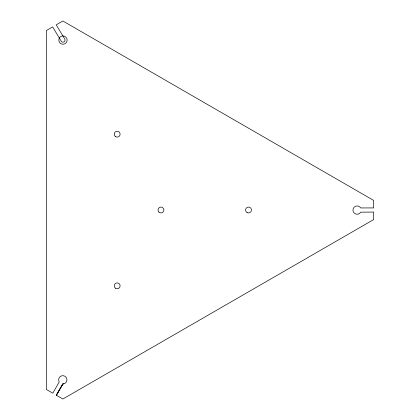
<?xml version="1.0" encoding="UTF-8"?>
<svg xmlns="http://www.w3.org/2000/svg" width="420" height="420" viewBox="0 0 420 420"><rect width="100%" height="100%" fill="white"/><g stroke="black" fill="none" stroke-linecap="round" stroke-linejoin="round"><path stroke-width="0.63" d="M62.837 383.964L56.359 395.231L62.885 399L373.679 219.566L373.679 212.069L360.701 212.163A4.142 4.142 0 0 1 354.737 213.486A4.142 4.142 0 0 1 353.939 207.433A4.142 4.142 0 0 1 360.04 207.165L360.628 207.931L373.679 207.931L373.679 200.434L62.885 21L56.212 24.854L64.759 39.044A2.069 2.069 0 0 1 64.003 41.874A2.069 2.069 0 0 1 61.173 41.118L52.626 26.922L46.321 30.566L46.321 389.435L52.81 393.183L59.22 381.895A4.142 4.142 0 0 1 61.052 376.073A4.142 4.142 0 0 1 66.696 378.409A4.142 4.142 0 0 1 63.877 383.828L62.837 383.964L56.359 395.231L62.832 383.964L63.877 383.828M59.383 38.01L58.968 39.008A4.142 4.142 0 0 0 62.249 44.158A4.142 4.142 0 0 0 67.095 40.441A4.142 4.142 0 0 0 62.968 35.941L61.898 36.078A4.142 4.142 0 0 0 59.383 38.01M247.06 212.536A2.924 2.924 0 0 0 251.449 210A2.924 2.924 0 0 0 247.06 207.464A2.924 2.924 0 0 0 247.06 212.536M158.891 212.069A2.924 2.924 0 0 0 163.79 210.756A2.924 2.924 0 0 0 160.204 207.175A2.924 2.924 0 0 0 158.891 212.069M115.721 136.705A2.924 2.924 0 0 0 120.11 134.169A2.924 2.924 0 0 0 115.721 131.639A2.924 2.924 0 0 0 115.721 136.705M115.721 288.362A2.924 2.924 0 0 0 120.11 285.831A2.924 2.924 0 0 0 115.721 283.295A2.924 2.924 0 0 0 115.721 288.362"/></g></svg>
